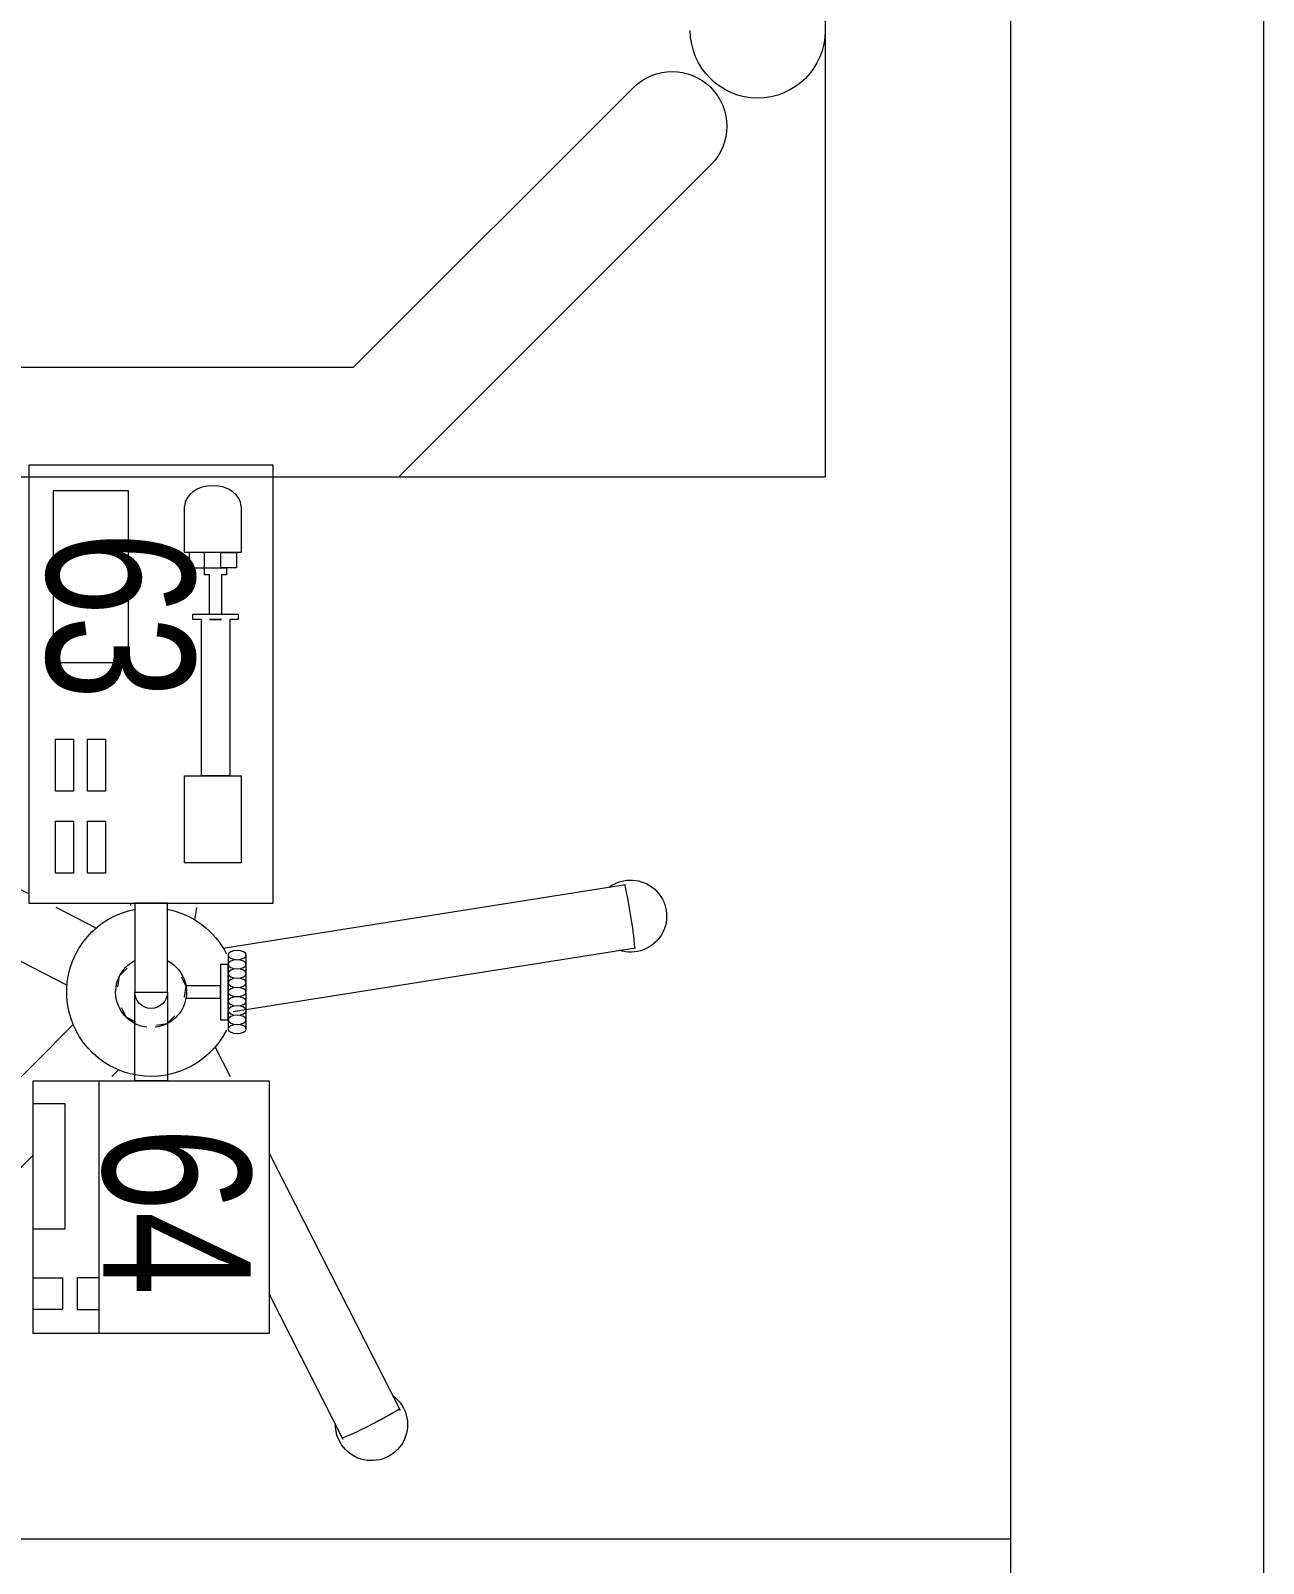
# Model space of a CAD drawing. Header units: millimetres. Extents: x 26027 to 581921, y 7230 to 233891.
# Drawn here: x 470854 to 471586, y 137034 to 137944 of the extents above; entities that cross this region are included whole.
import ezdxf

# ---------------------------------------------------------------- set-up
doc = ezdxf.new("R2010")
doc.units = ezdxf.units.MM
doc.header["$LTSCALE"] = 5
for name, color, linetype, lineweight in [('Medical Equipment and Furniture', 163, 'Continuous', 0), ('Medical Equipment and Furniture1', 163, 'Continuous', 5), ('Medical Equipment and Furniture2', 42, 'Continuous', 13), ('Walls', 32, 'Continuous', 5)]:
    doc.layers.add(name, color=color, linetype=linetype, lineweight=lineweight)
doc.styles.add('X3G_ENTITY_257CFD', font='swisscl.ttf', dxfattribs={"height": 200})

# ---------------------------------------------------------------- blocks, each defined once
blk = doc.blocks.new('*X164')
at = {"color": 0}
for p, q in [((5, 3), (5, 3)), ((5, 3), (5, 3)), ((5, 3), (5, 3)), ((5, 3), (5, 3)), ((5, 3), (5, 3)), ((5, 3), (5, 3)), ((5, 3), (5, 3)), ((5, 3), (5, 3)), ((5, 3), (5, 3)), ((5, 3), (5, 3)), ((5, 3), (5, 3)), ((5, 3), (5, 3)), ((5, 3), (5, 3)), ((5, 3), (5, 3)), ((5, 3), (5, 3)), ((5, 3), (5, 3)), ((5, 3), (5, 3)), ((5, 3), (5, 3)), ((5, 3), (5, 3)), ((5, 3), (5, 3)), ((5, 3), (5, 3)), ((5, 3), (5, 3)), ((5, 3), (5, 3)), ((5, 3), (5, 3)), ((5, 3), (5, 3)), ((5, 3), (5, 3)), ((5, 3), (5, 3)), ((5, 3), (5, 3)), ((5, 3), (5, 3)), ((5, 3), (5, 3)), ((5, 3), (5, 3)), ((5, 3), (5, 3)), ((5, 3), (5, 3)), ((5, 3), (5, 3)), ((5, 3), (5, 3)), ((5, 3), (5, 3)), ((5, 3), (5, 3)), ((5, 3), (5, 3)), ((5, 3), (5, 3)), ((5, 3), (5, 3)), ((5, 3), (5, 3)), ((5, 3), (5, 3)), ((5, 3), (5, 3)), ((5, 3), (5, 3)), ((5, 3), (5, 3)), ((5, 3), (5, 3)), ((5, 3), (5, 3)), ((5, 3), (5, 3)), ((5, 3), (5, 3)), ((5, 3), (5, 3)), ((5, 3), (5, 3)), ((5, 3), (5, 3)), ((5, 3), (5, 3)), ((5, 3), (5, 3)), ((5, 3), (5, 3)), ((5, 3), (5, 3)), ((5, 3), (5, 3)), ((5, 3), (5, 3)), ((5, 3), (5, 3)), ((5, 3), (5, 3)), ((5, 3), (5, 3)), ((5, 3), (5, 3)), ((5, 3), (5, 3)), ((5, 3), (5, 3)), ((5, 3), (5, 3)), ((5, 3), (5, 3)), ((6, 3), (5, 3)), ((5, 3), (5, 3)), ((6, 3), (5, 3)), ((5, 3), (5, 3)), ((6, 3), (5, 3)), ((5, 3), (5, 3)), ((6, 3), (5, 3)), ((5, 3), (5, 3)), ((5, 3), (5, 3)), ((5, 3), (5, 3)), ((5, 3), (5, 3)), ((5, 3), (5, 3)), ((5, 3), (5, 3)), ((5, 3), (5, 3)), ((5, 3), (5, 3)), ((5, 3), (5, 3)), ((5, 3), (5, 3)), ((5, 3), (5, 3)), ((5, 3), (5, 3)), ((5, 3), (5, 3)), ((5, 3), (5, 3)), ((5, 3), (5, 3)), ((5, 3), (5, 3)), ((5, 3), (5, 3)), ((5, 3), (5, 3)), ((5, 3), (5, 3)), ((5, 3), (5, 3)), ((5, 3), (5, 3)), ((5, 3), (5, 3)), ((5, 3), (5, 3)), ((6, 3), (6, 3)), ((6, 3), (6, 3)), ((6, 3), (6, 3)), ((6, 3), (6, 3)), ((6, 3), (6, 3)), ((6, 3), (6, 3)), ((6, 3), (6, 3)), ((6, 3), (6, 3)), ((6, 3), (6, 3)), ((6, 3), (6, 3)), ((6, 3), (6, 3)), ((6, 3), (6, 3)), ((6, 3), (6, 3)), ((6, 3), (6, 3)), ((6, 3), (6, 3)), ((6, 3), (6, 3)), ((6, 3), (6, 3)), ((6, 3), (6, 3)), ((6, 3), (6, 3)), ((6, 3), (6, 3)), ((6, 3), (6, 3)), ((6, 3), (6, 3)), ((6, 3), (6, 3)), ((6, 3), (6, 3)), ((6, 3), (6, 3)), ((6, 3), (6, 3)), ((6, 3), (6, 3)), ((6, 3), (6, 3)), ((6, 3), (6, 3)), ((6, 3), (6, 3)), ((6, 3), (6, 3)), ((6, 3), (6, 3)), ((6, 3), (6, 3)), ((6, 3), (6, 3)), ((6, 3), (6, 3)), ((6, 3), (6, 3)), ((6, 3), (6, 3)), ((6, 3), (6, 3)), ((6, 3), (6, 3)), ((6, 3), (6, 3)), ((6, 3), (6, 3)), ((6, 3), (6, 3)), ((6, 3), (6, 3)), ((6, 3), (6, 3)), ((6, 3), (6, 3)), ((6, 3), (6, 3)), ((6, 3), (6, 3)), ((6, 3), (6, 3)), ((6, 3), (6, 3)), ((6, 3), (6, 3)), ((6, 3), (6, 3)), ((6, 3), (6, 3)), ((6, 3), (6, 3)), ((6, 3), (6, 3)), ((6, 3), (6, 3)), ((6, 3), (6, 3)), ((6, 3), (6, 3)), ((6, 3), (6, 3)), ((6, 3), (6, 3)), ((6, 3), (6, 3)), ((6, 3), (6, 3)), ((6, 3), (6, 3)), ((6, 3), (6, 3)), ((6, 3), (6, 3)), ((6, 3), (6, 3)), ((6, 3), (6, 3)), ((6, 3), (6, 3)), ((6, 3), (6, 3)), ((6, 3), (6, 3)), ((6, 3), (6, 3)), ((6, 3), (6, 3)), ((6, 3), (6, 3)), ((6, 3), (6, 3)), ((6, 3), (6, 3)), ((6, 3), (6, 3)), ((6, 3), (6, 3)), ((6, 3), (6, 3)), ((6, 3), (6, 3)), ((6, 3), (6, 3)), ((6, 3), (6, 3)), ((6, 3), (6, 3)), ((6, 3), (6, 3)), ((6, 3), (6, 3)), ((6, 3), (6, 3)), ((6, 3), (6, 3)), ((6, 3), (6, 3)), ((6, 3), (6, 3)), ((6, 3), (6, 3)), ((6, 3), (6, 3)), ((6, 3), (6, 3)), ((6, 3), (6, 3)), ((6, 3), (6, 3)), ((6, 3), (6, 3)), ((6, 3), (6, 3)), ((6, 3), (6, 3)), ((6, 3), (6, 3)), ((6, 3), (6, 3)), ((6, 3), (6, 3)), ((6, 3), (6, 3)), ((6, 3), (6, 3)), ((6, 3), (6, 3)), ((6, 3), (6, 3)), ((6, 3), (6, 3)), ((6, 3), (6, 3)), ((6, 3), (6, 3)), ((6, 3), (6, 3)), ((6, 3), (6, 3)), ((6, 3), (6, 3)), ((6, 3), (6, 3)), ((6, 3), (6, 3)), ((6, 3), (6, 3)), ((6, 3), (6, 3)), ((6, 3), (6, 3)), ((6, 3), (6, 3)), ((6, 3), (6, 3)), ((6, 3), (6, 3)), ((6, 3), (6, 3)), ((6, 3), (6, 3)), ((6, 3), (6, 3)), ((6, 3), (6, 3)), ((6, 3), (6, 3)), ((6, 3), (6, 3)), ((6, 3), (6, 3)), ((6, 3), (6, 3)), ((6, 3), (6, 3)), ((6, 3), (6, 3)), ((6, 3), (6, 3)), ((6, 3), (6, 3)), ((6, 3), (6, 3)), ((6, 3), (6, 3)), ((6, 3), (6, 3)), ((6, 3), (6, 3)), ((6, 3), (6, 3)), ((6, 3), (6, 3)), ((6, 3), (6, 3)), ((6, 3), (6, 3)), ((6, 3), (6, 3)), ((6, 3), (6, 3)), ((6, 3), (6, 3)), ((6, 3), (6, 3)), ((6, 3), (6, 3)), ((6, 3), (6, 3)), ((6, 3), (6, 3)), ((6, 3), (6, 3)), ((6, 3), (6, 3)), ((6, 3), (6, 3)), ((6, 3), (6, 3)), ((6, 3), (6, 3)), ((6, 3), (6, 3)), ((6, 3), (6, 3)), ((6, 3), (6, 3)), ((6, 3), (6, 3)), ((6, 3), (6, 3)), ((6, 3), (6, 3)), ((6, 3), (6, 3)), ((6, 3), (6, 3)), ((6, 3), (6, 3)), ((6, 3), (6, 3)), ((6, 3), (6, 3)), ((6, 3), (6, 3)), ((6, 3), (6, 3)), ((6, 3), (6, 3)), ((6, 3), (6, 3)), ((6, 3), (6, 3)), ((6, 3), (6, 3)), ((6, 3), (6, 3)), ((6, 3), (6, 3)), ((6, 3), (6, 3)), ((6, 3), (6, 3)), ((6, 3), (6, 3)), ((6, 3), (6, 3)), ((6, 3), (6, 3)), ((6, 3), (6, 3)), ((6, 3), (6, 3)), ((6, 3), (6, 3)), ((6, 3), (6, 3)), ((6, 3), (6, 3)), ((6, 3), (6, 3)), ((6, 3), (6, 3)), ((6, 3), (6, 3)), ((6, 3), (6, 3)), ((6, 3), (6, 3)), ((6, 3), (6, 3)), ((6, 3), (6, 3)), ((6, 3), (6, 3)), ((6, 3), (6, 3)), ((6, 3), (6, 3)), ((6, 3), (6, 3)), ((6, 3), (6, 3)), ((6, 3), (6, 3)), ((6, 3), (6, 3)), ((6, 3), (6, 3)), ((6, 3), (6, 3)), ((6, 3), (6, 3)), ((6, 3), (6, 3)), ((6, 3), (6, 3)), ((6, 3), (6, 3)), ((6, 3), (6, 3)), ((6, 3), (6, 3)), ((6, 3), (6, 3)), ((6, 3), (6, 3)), ((6, 3), (6, 3)), ((6, 3), (6, 3)), ((6, 3), (6, 3)), ((6, 3), (5, 3)), ((6, 3), (5, 3)), ((6, 3), (5, 3)), ((6, 3), (5, 3)), ((6, 3), (5, 3)), ((6, 3), (6, 3)), ((6, 3), (6, 3)), ((6, 3), (6, 3)), ((6, 3), (6, 3)), ((6, 3), (6, 3)), ((6, 3), (6, 3)), ((6, 3), (6, 3)), ((6, 3), (6, 3)), ((6, 3), (6, 3)), ((6, 3), (6, 3)), ((6, 3), (6, 3)), ((6, 3), (6, 3)), ((6, 3), (6, 3)), ((6, 3), (6, 3)), ((6, 3), (6, 3)), ((6, 3), (6, 3)), ((6, 3), (6, 3)), ((6, 3), (6, 3)), ((6, 3), (6, 3)), ((6, 3), (6, 3)), ((6, 3), (6, 3)), ((6, 3), (6, 3)), ((6, 3), (6, 3)), ((6, 3), (6, 3)), ((6, 3), (6, 3)), ((6, 3), (6, 3)), ((6, 3), (6, 3)), ((6, 3), (6, 3)), ((6, 3), (6, 3)), ((6, 3), (6, 3)), ((6, 3), (6, 3)), ((6, 3), (6, 3)), ((6, 3), (6, 3)), ((6, 3), (6, 3)), ((6, 3), (6, 3)), ((6, 3), (6, 3)), ((6, 3), (6, 3)), ((6, 3), (6, 3)), ((6, 3), (6, 3)), ((6, 3), (6, 3)), ((6, 3), (6, 3)), ((6, 3), (6, 3)), ((6, 3), (6, 3)), ((6, 3), (6, 3)), ((6, 3), (6, 3)), ((6, 3), (6, 3)), ((6, 3), (6, 3)), ((6, 3), (6, 3)), ((6, 3), (6, 3)), ((6, 3), (6, 3)), ((6, 3), (6, 3)), ((6, 3), (6, 3)), ((6, 3), (6, 3)), ((6, 3), (6, 3)), ((6, 3), (6, 3)), ((6, 3), (6, 3)), ((6, 3), (6, 3)), ((6, 3), (6, 3)), ((6, 3), (6, 3)), ((6, 3), (6, 3)), ((6, 3), (6, 3)), ((6, 3), (6, 3)), ((6, 3), (6, 3)), ((6, 3), (6, 3)), ((6, 3), (6, 3)), ((6, 3), (6, 3)), ((6, 3), (6, 3)), ((6, 3), (6, 3)), ((6, 3), (6, 3)), ((6, 3), (6, 3)), ((6, 3), (6, 3)), ((6, 3), (6, 3)), ((6, 3), (6, 3)), ((6, 3), (6, 3)), ((6, 3), (6, 3)), ((6, 3), (6, 3)), ((6, 3), (6, 3)), ((6, 3), (6, 3)), ((6, 3), (6, 3)), ((6, 3), (6, 3)), ((6, 3), (6, 3)), ((6, 3), (6, 3)), ((6, 3), (6, 3)), ((6, 3), (6, 3)), ((6, 3), (6, 3)), ((6, 3), (6, 3)), ((6, 3), (6, 3)), ((6, 3), (6, 3)), ((6, 3), (6, 3)), ((6, 3), (6, 3)), ((6, 3), (6, 3)), ((6, 3), (6, 3)), ((6, 3), (6, 3)), ((6, 3), (6, 3)), ((6, 3), (6, 3)), ((6, 3), (6, 3)), ((6, 3), (6, 3)), ((6, 3), (6, 3)), ((6, 3), (6, 3)), ((6, 3), (6, 3)), ((6, 3), (6, 3)), ((6, 3), (6, 3)), ((6, 3), (6, 3)), ((6, 3), (6, 3)), ((6, 3), (6, 3)), ((6, 3), (6, 3)), ((6, 3), (6, 3)), ((6, 3), (6, 3)), ((6, 3), (6, 3)), ((6, 3), (6, 3)), ((6, 3), (6, 3)), ((6, 3), (6, 3)), ((6, 3), (6, 3)), ((6, 3), (6, 3)), ((6, 3), (6, 3)), ((6, 3), (6, 3)), ((6, 3), (6, 3)), ((6, 3), (6, 3)), ((6, 3), (6, 3)), ((6, 3), (6, 3)), ((6, 3), (6, 3)), ((6, 3), (6, 3)), ((6, 3), (6, 3)), ((6, 3), (6, 3)), ((6, 3), (6, 3)), ((6, 3), (6, 3)), ((6, 3), (6, 3)), ((6, 3), (6, 3)), ((6, 3), (6, 3)), ((6, 3), (6, 3)), ((6, 3), (6, 3)), ((6, 3), (6, 3)), ((6, 3), (6, 3)), ((6, 3), (6, 3)), ((6, 3), (6, 3)), ((6, 3), (6, 3)), ((6, 3), (6, 3)), ((6, 3), (6, 3)), ((6, 3), (6, 3)), ((6, 3), (6, 3)), ((6, 3), (6, 3)), ((6, 3), (6, 3)), ((6, 3), (6, 3)), ((6, 3), (6, 3)), ((6, 3), (6, 3)), ((6, 3), (6, 3)), ((6, 3), (6, 3)), ((6, 3), (6, 3)), ((6, 3), (6, 3)), ((6, 3), (6, 3)), ((6, 3), (6, 3)), ((6, 3), (6, 3)), ((6, 3), (6, 3)), ((6, 3), (6, 3)), ((6, 3), (6, 3)), ((6, 3), (6, 3)), ((6, 3), (6, 3)), ((6, 3), (6, 3)), ((6, 3), (6, 3)), ((6, 3), (6, 3)), ((6, 3), (6, 3)), ((6, 3), (6, 3)), ((6, 3), (6, 3)), ((6, 3), (6, 3)), ((6, 3), (6, 3)), ((6, 3), (6, 3)), ((6, 3), (6, 3)), ((6, 3), (6, 3)), ((6, 3), (6, 3)), ((6, 3), (6, 3)), ((6, 3), (6, 3)), ((6, 3), (6, 3)), ((6, 3), (6, 3)), ((6, 3), (6, 3)), ((6, 3), (6, 3)), ((6, 3), (6, 3)), ((6, 3), (6, 3)), ((6, 3), (6, 3)), ((6, 3), (6, 3)), ((6, 3), (6, 3)), ((6, 3), (6, 3)), ((6, 3), (6, 3)), ((6, 3), (6, 3)), ((6, 3), (6, 3)), ((6, 3), (6, 3)), ((6, 3), (6, 3)), ((6, 3), (6, 3)), ((6, 3), (6, 3)), ((6, 3), (6, 3)), ((6, 3), (6, 3)), ((6, 3), (6, 3)), ((6, 3), (6, 3)), ((6, 3), (6, 3)), ((6, 3), (6, 3)), ((6, 3), (6, 3)), ((6, 3), (6, 3)), ((6, 3), (6, 3)), ((6, 3), (6, 3)), ((6, 3), (6, 3)), ((6, 3), (6, 3)), ((6, 3), (6, 3)), ((6, 3), (6, 3)), ((6, 3), (6, 3)), ((6, 3), (6, 3)), ((6, 3), (6, 3)), ((6, 3), (6, 3)), ((6, 3), (6, 3)), ((6, 3), (6, 3)), ((6, 3), (6, 3)), ((6, 3), (6, 3)), ((6, 3), (6, 3)), ((6, 3), (6, 3)), ((6, 3), (6, 3)), ((6, 3), (6, 3)), ((6, 3), (6, 3)), ((6, 3), (6, 3)), ((6, 3), (6, 3)), ((6, 3), (6, 3)), ((6, 3), (6, 3)), ((6, 3), (6, 3)), ((6, 3), (6, 3)), ((6, 3), (6, 3)), ((6, 3), (6, 3)), ((6, 3), (6, 3)), ((6, 3), (6, 3)), ((6, 3), (6, 3)), ((6, 3), (6, 3)), ((6, 3), (6, 3)), ((6, 3), (6, 3)), ((6, 3), (6, 3)), ((6, 3), (6, 3)), ((6, 3), (6, 3)), ((6, 3), (6, 3)), ((6, 3), (6, 3)), ((6, 3), (6, 3)), ((6, 3), (6, 3)), ((6, 3), (6, 3)), ((6, 3), (6, 3)), ((6, 3), (6, 3)), ((6, 3), (6, 3)), ((6, 3), (6, 3)), ((6, 3), (6, 3)), ((6, 3), (6, 3)), ((6, 3), (6, 3)), ((6, 3), (6, 3)), ((6, 3), (6, 3)), ((6, 3), (6, 3)), ((6, 3), (6, 3)), ((6, 3), (6, 3)), ((6, 3), (6, 3)), ((6, 3), (6, 3)), ((6, 3), (6, 3)), ((6, 3), (6, 3)), ((6, 3), (6, 3)), ((6, 3), (6, 3)), ((6, 3), (6, 3)), ((6, 3), (6, 3)), ((6, 3), (6, 3)), ((6, 3), (6, 3)), ((6, 3), (6, 3)), ((6, 3), (6, 3)), ((6, 3), (6, 3)), ((6, 3), (6, 3)), ((6, 3), (6, 3)), ((6, 3), (6, 3)), ((6, 3), (6, 3)), ((6, 3), (6, 3)), ((6, 3), (6, 3)), ((6, 3), (6, 3)), ((6, 3), (6, 3)), ((6, 3), (6, 3)), ((6, 3), (6, 3)), ((6, 3), (6, 3)), ((6, 3), (6, 3)), ((6, 3), (6, 3)), ((6, 3), (6, 3)), ((6, 3), (6, 3)), ((6, 3), (6, 3)), ((6, 3), (6, 3)), ((6, 3), (6, 3)), ((6, 3), (6, 3)), ((6, 3), (6, 3)), ((6, 3), (6, 3)), ((6, 3), (6, 3)), ((6, 3), (6, 3)), ((6, 3), (6, 3)), ((6, 3), (6, 3)), ((6, 3), (6, 3)), ((6, 3), (6, 3)), ((6, 3), (6, 3)), ((6, 3), (6, 3)), ((6, 3), (6, 3)), ((6, 3), (6, 3)), ((6, 3), (6, 3)), ((6, 3), (6, 3)), ((6, 3), (6, 3)), ((6, 3), (6, 3)), ((6, 3), (6, 3)), ((6, 3), (6, 3)), ((6, 3), (6, 3)), ((6, 3), (6, 3)), ((6, 3), (6, 3)), ((6, 3), (6, 3)), ((6, 3), (6, 3)), ((6, 3), (6, 3)), ((6, 3), (6, 3)), ((6, 3), (6, 3)), ((6, 3), (6, 3)), ((6, 3), (6, 3)), ((6, 3), (6, 3)), ((6, 3), (6, 3)), ((6, 3), (6, 3)), ((6, 3), (6, 3)), ((6, 3), (6, 3)), ((6, 3), (6, 3)), ((6, 3), (6, 3)), ((6, 3), (6, 3))]:
    blk.add_line(p, q, dxfattribs=at)
blk = doc.blocks.new('*X165')
at = {"color": 0}
for p, q in [((13, 1), (13, 1)), ((13, 1), (13, 1)), ((13, 1), (13, 1)), ((13, 1), (13, 1)), ((13, 1), (13, 1)), ((13, 1), (13, 1)), ((13, 1), (13, 1)), ((13, 1), (13, 1)), ((13, 1), (13, 1)), ((13, 1), (13, 1)), ((13, 1), (13, 1)), ((13, 1), (13, 1)), ((13, 1), (13, 1)), ((13, 1), (13, 1)), ((13, 1), (13, 1)), ((13, 1), (14, 1)), ((13, 1), (14, 1)), ((13, 1), (14, 1)), ((13, 1), (13, 1)), ((13, 1), (13, 1)), ((13, 1), (13, 1)), ((13, 1), (13, 1)), ((13, 1), (13, 1)), ((13, 1), (13, 1)), ((13, 1), (13, 1)), ((13, 1), (13, 1)), ((13, 1), (13, 1)), ((13, 1), (13, 1)), ((13, 1), (13, 1)), ((13, 1), (13, 1)), ((13, 1), (13, 1)), ((13, 1), (13, 1)), ((13, 1), (13, 1)), ((13, 1), (13, 1)), ((13, 1), (13, 1)), ((13, 1), (13, 1)), ((13, 1), (13, 1)), ((13, 1), (13, 1)), ((13, 1), (13, 1)), ((13, 1), (13, 1)), ((13, 1), (13, 1)), ((13, 1), (13, 1)), ((13, 1), (13, 1)), ((13, 1), (13, 1)), ((13, 1), (13, 1)), ((13, 1), (13, 1)), ((13, 1), (13, 1)), ((13, 1), (13, 1)), ((13, 1), (13, 1)), ((13, 1), (13, 1)), ((13, 1), (13, 1)), ((13, 1), (13, 1)), ((13, 1), (13, 1)), ((13, 1), (13, 1)), ((13, 1), (13, 1)), ((13, 1), (13, 1)), ((13, 1), (13, 1)), ((13, 1), (13, 1)), ((13, 1), (13, 1)), ((13, 1), (13, 1)), ((13, 1), (13, 1)), ((13, 1), (13, 1)), ((13, 1), (13, 1)), ((13, 1), (13, 1)), ((13, 1), (13, 1)), ((13, 1), (13, 1)), ((13, 1), (13, 1)), ((13, 1), (13, 1)), ((13, 1), (13, 1)), ((13, 1), (13, 1)), ((13, 1), (13, 1)), ((13, 1), (13, 1)), ((13, 1), (13, 1)), ((13, 1), (13, 1)), ((13, 1), (13, 1)), ((13, 1), (13, 1)), ((13, 1), (13, 1)), ((13, 1), (13, 1)), ((13, 1), (13, 1)), ((13, 1), (13, 1)), ((13, 1), (13, 1)), ((13, 1), (13, 1)), ((13, 1), (13, 1)), ((13, 1), (13, 1)), ((13, 1), (13, 1)), ((13, 1), (13, 1)), ((13, 1), (13, 1)), ((13, 1), (13, 1)), ((13, 1), (13, 1)), ((13, 1), (13, 1)), ((13, 1), (13, 1)), ((13, 1), (13, 1)), ((13, 1), (13, 1)), ((13, 1), (13, 1)), ((13, 1), (13, 1)), ((13, 1), (13, 1)), ((13, 1), (13, 1)), ((13, 1), (13, 1)), ((13, 1), (13, 1)), ((13, 1), (13, 1)), ((13, 1), (13, 1)), ((13, 1), (13, 1)), ((13, 1), (13, 1)), ((13, 1), (13, 1)), ((13, 1), (13, 1)), ((13, 1), (13, 1)), ((13, 1), (13, 1)), ((13, 1), (13, 1)), ((13, 1), (13, 1)), ((13, 1), (13, 1)), ((13, 1), (13, 1)), ((13, 1), (13, 1)), ((13, 1), (13, 1)), ((13, 1), (13, 1)), ((13, 1), (13, 1)), ((13, 1), (13, 1)), ((13, 1), (13, 1)), ((13, 1), (13, 1)), ((13, 1), (13, 1)), ((13, 1), (13, 1)), ((13, 1), (13, 1)), ((13, 1), (13, 1)), ((13, 1), (13, 1)), ((13, 1), (14, 1)), ((13, 0), (13, 0)), ((13, 0), (13, 0)), ((13, 0), (13, 0)), ((13, 0), (13, 0)), ((13, 0), (13, 0)), ((13, 0), (13, 0)), ((13, 0), (13, 0)), ((13, 0), (13, 0)), ((13, 0), (13, 0)), ((13, 0), (13, 0)), ((13, 0), (13, 0)), ((13, 0), (13, 0)), ((13, 0), (13, 0)), ((13, 0), (13, 0)), ((13, 0), (13, 0)), ((13, 0), (13, 0)), ((13, 0), (13, 0)), ((13, 0), (13, 0)), ((13, 0), (13, 0)), ((13, 0), (13, 0)), ((13, 0), (13, 0)), ((13, 0), (13, 0)), ((13, 0), (13, 0)), ((13, 0), (13, 0)), ((13, 0), (13, 0)), ((13, 0), (13, 0)), ((13, 0), (13, 0)), ((13, 0), (13, 0)), ((13, 0), (13, 0)), ((13, 0), (13, 0)), ((13, 0), (13, 0)), ((13, 0), (13, 0)), ((13, 0), (13, 0)), ((13, 0), (13, 0)), ((13, 0), (13, 0)), ((13, 0), (13, 0)), ((13, 0), (13, 0)), ((13, 0), (13, 0)), ((13, 0), (13, 0)), ((13, 0), (13, 0)), ((13, 0), (13, 0)), ((13, 0), (13, 0)), ((13, 0), (13, 0)), ((13, 0), (13, 0)), ((13, 0), (13, 0)), ((13, 0), (13, 0)), ((13, 0), (13, 0)), ((13, 0), (13, 0)), ((13, 0), (14, 0)), ((13, 0), (14, 0)), ((13, 0), (13, 0)), ((13, 0), (14, 0)), ((14, 1), (14, 1)), ((14, 1), (14, 1)), ((14, 1), (14, 1)), ((14, 1), (14, 1)), ((14, 1), (14, 1)), ((14, 1), (14, 1)), ((14, 1), (14, 1)), ((14, 1), (14, 1)), ((14, 1), (14, 1)), ((14, 1), (14, 1)), ((14, 1), (14, 1)), ((14, 1), (14, 1)), ((14, 1), (14, 1)), ((14, 1), (14, 1)), ((14, 1), (14, 1)), ((14, 1), (14, 1)), ((14, 1), (14, 1)), ((14, 1), (14, 1)), ((14, 1), (14, 1)), ((14, 1), (14, 1)), ((14, 1), (14, 1)), ((14, 1), (14, 1)), ((14, 1), (14, 1)), ((14, 1), (14, 1)), ((14, 1), (14, 1)), ((14, 1), (14, 1)), ((14, 1), (14, 1)), ((14, 1), (14, 1)), ((14, 1), (14, 1)), ((14, 1), (14, 1)), ((14, 1), (14, 1)), ((14, 1), (14, 1)), ((14, 1), (14, 1)), ((14, 1), (14, 1)), ((14, 1), (14, 1)), ((14, 1), (14, 1)), ((14, 1), (14, 1)), ((14, 1), (14, 1)), ((14, 1), (14, 1)), ((14, 1), (14, 1)), ((14, 1), (14, 1)), ((14, 1), (14, 1)), ((14, 1), (14, 1)), ((14, 1), (14, 1)), ((14, 1), (14, 1)), ((14, 1), (14, 1)), ((14, 1), (14, 1)), ((14, 1), (14, 1)), ((14, 1), (14, 1)), ((14, 1), (14, 1)), ((14, 1), (14, 1)), ((14, 1), (14, 1)), ((14, 1), (14, 1)), ((14, 1), (14, 1)), ((14, 1), (14, 1)), ((14, 1), (14, 1)), ((14, 1), (14, 1)), ((14, 1), (14, 1)), ((14, 1), (14, 1)), ((14, 1), (14, 1)), ((14, 1), (14, 1)), ((14, 1), (14, 1)), ((14, 1), (14, 1)), ((14, 1), (14, 1)), ((14, 1), (14, 1)), ((14, 1), (14, 1)), ((14, 1), (14, 1)), ((14, 1), (14, 1)), ((14, 1), (14, 1)), ((14, 1), (14, 1)), ((14, 1), (14, 1)), ((14, 1), (14, 1)), ((14, 1), (14, 1)), ((14, 1), (14, 1)), ((14, 1), (14, 1)), ((14, 1), (14, 1)), ((14, 1), (14, 1)), ((14, 1), (14, 1)), ((14, 1), (14, 1)), ((14, 1), (14, 1)), ((14, 1), (14, 1)), ((14, 1), (14, 1)), ((14, 1), (14, 1)), ((14, 1), (14, 1)), ((14, 1), (14, 1)), ((14, 1), (14, 1)), ((14, 1), (14, 1)), ((14, 1), (14, 1)), ((14, 1), (14, 1)), ((14, 1), (14, 1)), ((14, 1), (14, 1)), ((14, 1), (14, 1)), ((14, 1), (14, 1)), ((14, 1), (14, 1)), ((14, 0), (14, 0)), ((14, 0), (14, 0)), ((14, 0), (14, 0)), ((14, 0), (14, 0)), ((14, 0), (14, 0)), ((14, 0), (14, 0)), ((14, 0), (14, 0)), ((14, 0), (14, 0)), ((14, 0), (14, 0)), ((14, 0), (14, 0)), ((14, 0), (14, 0)), ((14, 0), (14, 0)), ((14, 0), (14, 0)), ((14, 0), (14, 0)), ((14, 0), (14, 0)), ((14, 0), (14, 0)), ((14, 0), (14, 0)), ((14, 0), (14, 0)), ((14, 0), (14, 0)), ((14, 0), (14, 0)), ((14, 0), (14, 0)), ((14, 0), (14, 0)), ((14, 0), (14, 0)), ((14, 0), (14, 0)), ((14, 0), (14, 0)), ((14, 0), (14, 0)), ((14, 0), (14, 0)), ((14, 0), (14, 0)), ((14, 0), (14, 0)), ((14, 0), (14, 0)), ((14, 0), (14, 0)), ((14, 0), (14, 0)), ((14, 0), (14, 0)), ((14, 0), (14, 0)), ((14, 0), (14, 0)), ((14, 0), (14, 0)), ((14, 0), (14, 0)), ((14, 0), (14, 0)), ((14, 0), (14, 0)), ((14, 0), (14, 0)), ((14, 0), (14, 0)), ((14, 0), (14, 0)), ((14, 0), (14, 0)), ((14, 0), (14, 0)), ((14, 0), (14, 0)), ((14, 0), (14, 0)), ((14, 0), (14, 0)), ((14, 0), (14, 0)), ((13, 0), (13, 0)), ((13, 0), (14, 0)), ((13, 0), (13, 0)), ((13, 0), (14, 0)), ((13, 0), (13, 0)), ((13, 0), (14, 0)), ((13, 0), (13, 0)), ((13, 0), (13, 0)), ((13, 0), (13, 0)), ((13, 0), (13, 0)), ((13, 0), (14, 0)), ((13, 0), (13, 0)), ((13, 0), (14, 0)), ((13, 0), (13, 0)), ((13, 0), (14, 0)), ((13, 0), (13, 0)), ((13, 0), (14, 0)), ((13, 0), (13, 0)), ((13, 0), (14, 0)), ((13, 0), (13, 0)), ((13, 0), (14, 0)), ((13, 0), (13, 0)), ((13, 0), (14, 0)), ((13, 0), (13, 0)), ((13, 0), (13, 0)), ((13, 0), (13, 0)), ((13, 0), (14, 0)), ((13, 0), (13, 0)), ((13, 0), (14, 0)), ((13, 0), (13, 0)), ((13, 0), (14, 0)), ((13, 0), (13, 0)), ((13, 0), (14, 0)), ((13, 0), (13, 0)), ((13, 0), (13, 0)), ((13, 0), (13, 0)), ((13, 0), (13, 0)), ((13, 0), (13, 0)), ((13, 0), (13, 0)), ((13, 0), (13, 0)), ((13, 0), (13, 0)), ((13, 0), (13, 0)), ((13, 0), (13, 0)), ((13, 0), (13, 0)), ((13, 0), (13, 0)), ((13, 0), (13, 0)), ((13, 0), (13, 0)), ((13, 0), (13, 0)), ((13, 0), (13, 0)), ((13, 0), (13, 0)), ((13, 0), (13, 0)), ((13, 0), (13, 0)), ((13, 0), (13, 0)), ((13, 0), (13, 0)), ((13, 0), (13, 0)), ((13, 0), (13, 0)), ((13, 0), (13, 0)), ((13, 0), (13, 0)), ((13, 0), (13, 0)), ((13, 0), (13, 0)), ((13, 0), (13, 0)), ((13, 0), (13, 0)), ((13, 0), (13, 0)), ((13, 0), (13, 0)), ((13, -1), (13, -1)), ((13, -1), (13, -1)), ((13, -1), (13, -1)), ((13, -1), (13, -1)), ((13, -1), (13, -1)), ((13, -1), (14, -1)), ((13, -1), (13, -1)), ((14, 0), (14, 0)), ((14, 0), (14, 0)), ((14, 0), (14, 0)), ((14, 0), (14, 0)), ((14, 0), (14, 0)), ((14, 0), (14, 0)), ((14, 0), (14, 0)), ((14, 0), (14, 0)), ((14, 0), (14, 0)), ((14, 0), (14, 0)), ((14, 0), (14, 0)), ((14, 0), (14, 0)), ((14, 0), (14, 0)), ((14, 0), (14, 0)), ((14, 0), (14, 0)), ((13, 0), (14, 0)), ((14, 0), (14, 0)), ((14, 0), (14, 0)), ((14, 0), (14, 0)), ((14, 0), (14, 0)), ((14, 0), (14, 0)), ((14, 0), (14, 0)), ((14, 0), (14, 0)), ((14, 0), (14, 0)), ((14, 0), (14, 0)), ((14, 0), (14, 0)), ((14, 0), (14, 0)), ((14, 0), (14, 0)), ((14, 0), (14, 0)), ((14, 0), (14, 0)), ((14, 0), (14, 0)), ((14, 0), (14, 0)), ((14, 0), (14, 0)), ((14, 0), (14, 0)), ((14, 0), (14, 0)), ((14, 0), (14, 0)), ((14, 0), (14, 0)), ((14, 0), (14, 0)), ((14, 0), (14, 0)), ((14, 0), (14, 0)), ((14, 0), (14, 0)), ((14, 0), (14, 0)), ((14, 0), (14, 0)), ((14, 0), (14, 0)), ((14, 0), (14, 0)), ((14, 0), (14, 0)), ((14, 0), (14, 0)), ((14, 0), (14, 0)), ((14, 0), (14, 0)), ((14, 0), (14, 0)), ((14, -1), (14, -1)), ((14, -1), (14, -1)), ((14, -1), (14, -1)), ((14, -1), (14, -1)), ((14, -1), (14, -1))]:
    blk.add_line(p, q, dxfattribs=at)
blk = doc.blocks.new('HF16786E-P')
at = {"layer": 'Medical Equipment and Furniture1'}
for p, q in [((0, 0.425), (-2.14, 0.425)), ((-0.25308, 0.425), (-0.06779, 0.23971)), ((0, -0.425), (0, 0.425)), ((-0.28, 0.36), (-1.86, 0.36)), ((-0.28, 0.36), (-0.11375, 0.19375))]:
    blk.add_line(p, q, dxfattribs=at)
for points in [[(0, 0.425), (0, 0.425), (0, 0.425), (0, 0.425), (0, 0.425), (0, 0.425), (0, 0.425), (0, 0.425), (0, 0.425), (0, 0.425), (0, 0.425), (0, 0.425), (0, 0.425), (0, 0.425), (0, 0.425), (0, 0.425), (0, 0.425), (0, 0.425), (0, 0.425), (0, 0.425), (0, 0.425), (0, 0.425), (0, 0.425), (0, 0.425), (0, 0.425), (0, 0.425), (0, 0.425), (0, 0.425), (0, 0.425), (0, 0.425), (0, 0.425), (0, 0.425), (0, 0.425), (0, 0.425), (0, 0.425), (0, 0.425), (0, 0.425), (0, 0.425), (0, 0.425), (0, 0.425), (0, 0.425), (0, 0.425), (0, 0.425), (0, 0.425), (0, 0.425), (0, 0.425), (0, 0.425), (0, 0.425), (0, 0.425), (0, 0.425), (0, 0.425), (0, 0.425), (0, 0.425), (0, 0.425), (0, 0.425), (0, 0.425), (0, 0.425), (0, 0.425), (0, 0.425), (0, 0.425), (0, 0.425), (0, 0.425), (0, 0.425), (0, 0.425), (0, 0.425), (0, 0.425), (0, 0.425), (0, 0.425), (0, 0.425), (0, 0.425), (0, 0.425), (0, 0.425), (0, 0.425), (0, 0.425), (0, 0.425), (0, 0.425), (0, 0.425), (0, 0.425), (0, 0.425), (0, 0.425), (0, 0.425), (0, 0.425), (0, 0.425), (0, 0.425), (0, 0.425), (0, 0.425), (0, 0.425), (0, 0.425), (0, 0.425), (0, 0.425), (0, 0.425), (0, 0.425), (0, 0.425), (0, 0.425), (0, 0.425), (0, 0.425), (0, 0.425), (0, 0.425), (0, 0.425), (0, 0.425), (0, 0.425), (0, 0.425), (0, 0.425), (0, 0.425), (0, 0.425), (0, 0.425), (0, 0.425), (0, 0.425), (0, 0.425), (0, 0.425), (0, 0.425), (0, 0.425), (0, 0.425), (0, 0.425), (0, 0.425), (0, 0.425), (0, 0.425), (0, 0.425), (0, 0.425), (0, 0.425), (0, 0.425), (0, 0.425), (0, 0.425), (0, 0.425), (0, 0.425), (0, 0.425), (0, 0.425), (0, 0.425), (0, 0.425), (0, 0.425), (0, 0.425), (0, 0.425), (0, 0.425), (0, 0.425), (0, 0.425), (0, 0.425), (0, 0.425), (0, 0.425), (0, 0.425), (0, 0.425), (0, 0.425), (0, 0.425), (0, 0.425), (0, 0.425), (0, 0.425), (0, 0.425), (0, 0.425), (0, 0.425), (0, 0.425), (0, 0.425), (0, 0.425), (0, 0.425), (0, 0.425), (0, 0.425), (0, 0.425), (0, 0.425), (0, 0.425), (0, 0.425), (0, 0.425), (0, 0.425), (0, 0.425), (0, 0.425), (0, 0.425), (0, 0.425), (0, 0.425), (0, 0.425), (0, 0.425), (0, 0.425), (0, 0.425), (0, 0.425), (0, 0.425), (0, 0.425), (0, 0.425), (0, 0.425), (0, 0.425), (0, 0.425), (0, 0.425), (0, 0.425), (0, 0.425), (0, 0.425), (0, 0.425), (0, 0.425), (0, 0.425), (0, 0.425), (0, 0.425), (0, 0.425), (0, 0.425), (0, 0.425), (0, 0.425), (0, 0.425), (0, 0.425), (0, 0.425), (0, 0.425), (0, 0.425), (0, 0.425), (0, 0.425), (0, 0.425), (0, 0.425), (0, 0.425), (0, 0.425), (0, 0.425), (0, 0.425), (0, 0.425), (0, 0.425), (0, 0.425), (0, 0.425), (0, 0.425), (0, 0.425), (0, 0.425), (0, 0.425), (0, 0.425), (0, 0.425), (0, 0.425), (0, 0.425), (0, 0.425), (0, 0.425), (0, 0.425), (0, 0.425), (0, 0.425)], [(0, 0.425), (0, 0.425), (0, 0.425), (0, 0.425), (0, 0.425), (0, 0.425), (0, 0.425), (0, 0.425), (0, 0.425), (0, 0.425), (0, 0.425), (0, 0.425), (0, 0.425), (0, 0.425), (0, 0.425), (0, 0.425), (0, 0.425), (0, 0.425), (0, 0.425), (0, 0.425), (0, 0.425), (0, 0.425), (0, 0.425), (0, 0.425), (0, 0.425), (0, 0.425), (0, 0.425), (0, 0.425), (0, 0.425), (0, 0.425), (0, 0.425), (0, 0.425), (0, 0.425), (0, 0.425), (0, 0.425), (0, 0.425), (0, 0.425), (0, 0.425), (0, 0.425), (0, 0.425), (0, 0.425), (0, 0.425), (0, 0.425), (0, 0.425), (0, 0.425), (0, 0.425), (0, 0.425), (0, 0.425), (0, 0.425), (0, 0.425), (0, 0.425), (0, 0.425), (0, 0.425), (0, 0.425), (0, 0.425), (0, 0.425), (0, 0.425), (0, 0.425), (0, 0.425), (0, 0.425), (0, 0.425), (0, 0.425), (0, 0.425), (0, 0.425), (0, 0.425), (0, 0.425), (0, 0.425), (0, 0.425), (0, 0.425), (0, 0.425), (0, 0.425), (0, 0.425), (0, 0.425), (0, 0.425), (0, 0.425), (0, 0.425), (0, 0.425), (0, 0.425), (0, 0.425), (0, 0.425), (0, 0.425), (0, 0.425), (0, 0.425), (0, 0.425), (0, 0.425), (0, 0.425), (0, 0.425), (0, 0.425), (0, 0.425), (0, 0.425), (0, 0.425), (0, 0.425), (0, 0.425), (0, 0.425), (0, 0.425), (0, 0.425), (0, 0.425), (0, 0.425), (0, 0.425), (0, 0.425), (0, 0.425), (0, 0.425), (0, 0.425), (0, 0.425), (0, 0.425), (0, 0.425), (0, 0.425), (0, 0.425), (0, 0.425), (0, 0.425), (0, 0.425), (0, 0.425), (0, 0.425), (0, 0.425), (0, 0.425), (0, 0.425), (0, 0.425), (0, 0.425), (0, 0.425), (0, 0.425), (0, 0.425), (0, 0.425), (0, 0.425), (0, 0.425), (0, 0.425), (0, 0.425), (0, 0.425), (0, 0.425), (0, 0.425), (0, 0.425), (0, 0.425), (0, 0.425), (0, 0.425), (0, 0.425), (0, 0.425), (0, 0.425), (0, 0.425), (0, 0.425), (0, 0.425), (0, 0.425), (0, 0.425), (0, 0.425), (0, 0.425), (0, 0.425), (0, 0.425), (0, 0.425), (0, 0.425), (0, 0.425), (0, 0.425), (0, 0.425), (0, 0.425), (0, 0.425), (0, 0.425), (0, 0.425), (0, 0.425), (0, 0.425), (0, 0.425), (0, 0.425), (0, 0.425), (0, 0.425), (0, 0.425), (0, 0.425), (0, 0.425), (0, 0.425), (0, 0.425), (0, 0.425), (0, 0.425), (0, 0.425), (0, 0.425), (0, 0.425), (0, 0.425), (0, 0.425), (0, 0.425), (0, 0.425), (0, 0.425), (0, 0.425), (0, 0.425), (0, 0.425), (0, 0.425), (0, 0.425), (0, 0.425), (0, 0.425), (0, 0.425), (0, 0.425), (0, 0.425), (0, 0.425), (0, 0.425), (0, 0.425), (0, 0.425), (0, 0.425), (0, 0.425), (0, 0.425), (0, 0.425), (0, 0.425), (0, 0.425), (0, 0.425), (0, 0.425), (0, 0.425), (0, 0.425), (0, 0.425), (0, 0.425), (0, 0.425), (0, 0.425), (0, 0.425), (0, 0.425), (0, 0.425), (0, 0.425), (0, 0.425), (0, 0.425), (0, 0.425), (0, 0.425), (0, 0.425), (0, 0.425), (0, 0.425)], [(0, 0.425), (0, 0.425), (0, 0.425), (0, 0.425), (0, 0.425), (0, 0.425), (0, 0.425), (0, 0.425), (0, 0.425), (0, 0.425), (0, 0.425), (0, 0.425), (0, 0.425), (0, 0.425), (0, 0.425), (0, 0.425), (0, 0.425), (0, 0.425), (0, 0.425), (0, 0.425), (0, 0.425), (0, 0.425), (0, 0.425), (0, 0.425), (0, 0.425), (0, 0.425), (0, 0.425), (0, 0.425), (0, 0.425), (0, 0.425), (0, 0.425), (0, 0.425), (0, 0.425), (0, 0.425), (0, 0.425), (0, 0.425), (0, 0.425), (0, 0.425), (0, 0.425), (0, 0.425), (0, 0.425), (0, 0.425), (0, 0.425), (0, 0.425), (0, 0.425), (0, 0.425), (0, 0.425), (0, 0.425), (0, 0.425), (0, 0.425), (0, 0.425), (0, 0.425), (0, 0.425), (0, 0.425), (0, 0.425), (0, 0.425), (0, 0.425), (0, 0.425), (0, 0.425), (0, 0.425), (0, 0.425), (0, 0.425), (0, 0.425), (0, 0.425), (0, 0.425), (0, 0.425), (0, 0.425), (0, 0.425), (0, 0.425), (0, 0.425), (0, 0.425), (0, 0.425), (0, 0.425), (0, 0.425), (0, 0.425), (0, 0.425), (0, 0.425), (0, 0.425), (0, 0.425), (0, 0.425), (0, 0.425), (0, 0.425), (0, 0.425), (0, 0.425), (0, 0.425), (0, 0.425), (0, 0.425), (0, 0.425), (0, 0.425), (0, 0.425), (0, 0.425), (0, 0.425), (0, 0.425), (0, 0.425), (0, 0.425), (0, 0.425), (0, 0.425), (0, 0.425), (0, 0.425), (0, 0.425), (0, 0.425), (0, 0.425), (0, 0.425), (0, 0.425), (0, 0.425), (0, 0.425), (0, 0.425), (0, 0.425), (0, 0.425), (0, 0.425), (0, 0.425), (0, 0.425), (0, 0.425), (0, 0.425), (0, 0.425), (0, 0.425), (0, 0.425), (0, 0.425), (0, 0.425), (0, 0.425), (0, 0.425), (0, 0.425), (0, 0.425), (0, 0.425), (0, 0.425), (0, 0.425), (0, 0.425), (0, 0.425), (0, 0.425), (0, 0.425), (0, 0.425), (0, 0.425), (0, 0.425), (0, 0.425), (0, 0.425), (0, 0.425), (0, 0.425), (0, 0.425), (0, 0.425), (0, 0.425), (0, 0.425), (0, 0.425), (0, 0.425), (0, 0.425), (0, 0.425), (0, 0.425), (0, 0.425), (0, 0.425), (0, 0.425), (0, 0.425), (0, 0.425), (0, 0.425), (0, 0.425), (0, 0.425), (0, 0.425), (0, 0.425), (0, 0.425), (0, 0.425), (0, 0.425), (0, 0.425), (0, 0.425), (0, 0.425), (0, 0.425), (0, 0.425), (0, 0.425), (0, 0.425), (0, 0.425), (0, 0.425), (0, 0.425), (0, 0.425), (0, 0.425), (0, 0.425), (0, 0.425), (0, 0.425), (0, 0.425), (0, 0.425), (0, 0.425), (0, 0.425), (0, 0.425), (0, 0.425), (0, 0.425), (0, 0.425), (0, 0.425), (0, 0.425), (0, 0.425), (0, 0.425), (0, 0.425), (0, 0.425), (0, 0.425), (0, 0.425), (0, 0.425), (0, 0.425), (0, 0.425), (0, 0.425), (0, 0.425), (0, 0.425), (0, 0.425), (0, 0.425), (0, 0.425), (0, 0.425), (0, 0.425), (0, 0.425), (0, 0.425), (0, 0.425), (0, 0.425), (0, 0.425), (0, 0.425), (0, 0.425), (0, 0.425), (0, 0.425), (0, 0.425), (0, 0.425), (0, 0.425), (0, 0.425), (0, 0.425), (0, 0.425), (0, 0.425), (0, 0.425), (0, 0.425), (0, 0.425), (0, 0.425), (0, 0.425), (0, 0.425), (0, 0.425), (0, 0.425), (0, 0.425), (0, 0.425), (0, 0.425), (0, 0.425), (0, 0.425), (0, 0.425), (0, 0.425), (0, 0.425), (0, 0.425), (0, 0.425), (0, 0.425), (0, 0.425), (0, 0.425), (0, 0.425), (0, 0.425), (0, 0.425), (0, 0.425), (0, 0.425), (0, 0.425), (0, 0.425), (0, 0.425), (0, 0.425), (0, 0.425), (0, 0.425), (0, 0.425), (0, 0.425), (0, 0.425), (0, 0.425), (0, 0.425), (0, 0.425), (0, 0.425), (0, 0.425), (0, 0.425), (0, 0.425), (0, 0.425), (0, 0.425), (0, 0.425), (0, 0.425), (0, 0.425), (0, 0.425), (0, 0.425), (0, 0.425), (0, 0.425), (0, 0.425), (0, 0.425), (0, 0.425), (0, 0.425), (0, 0.425), (0, 0.425), (0, 0.425), (0, 0.425), (0, 0.425)]]:
    blk.add_lwpolyline(points, close=True, dxfattribs=at)
for points in [[(0, 0.425), (0, 0.425), (0, 0.425), (0, 0.425), (0, 0.425), (0, 0.425), (0, 0.425), (0, 0.425), (0, 0.425), (0, 0.425), (0, 0.425), (0, 0.425), (0, 0.425), (0, 0.425), (0, 0.425)], [(0, 0.425), (0, 0.425), (0, 0.425), (0, 0.425), (0, 0.425), (0, 0.425), (0, 0.425), (0, 0.425), (0, 0.425), (0, 0.425), (0, 0.425), (0, 0.425), (0, 0.425), (0, 0.425), (0, 0.425), (0, 0.425), (0, 0.425), (0, 0.425), (0, 0.425), (0, 0.425), (0, 0.425), (0, 0.425), (0, 0.425), (0, 0.425), (0, 0.425), (0, 0.425), (0, 0.425), (0, 0.425), (0, 0.425), (0, 0.425), (0, 0.425), (0, 0.425), (0, 0.425), (0, 0.425), (0, 0.425), (0, 0.425), (0, 0.425), (0, 0.425), (0, 0.425), (0, 0.425), (0, 0.425), (0, 0.425), (0, 0.425), (0, 0.425), (0, 0.425), (0, 0.425), (0, 0.425), (0, 0.425), (0, 0.425), (0, 0.425), (0, 0.425), (0, 0.425), (0, 0.425), (0, 0.425), (0, 0.425), (0, 0.425), (0, 0.425), (0, 0.425), (0, 0.425), (0, 0.425), (0, 0.425), (0, 0.425), (0, 0.425), (0, 0.425), (0, 0.425), (0, 0.425), (0, 0.425), (0, 0.425), (0, 0.425), (0, 0.425), (0, 0.425), (0, 0.425), (0, 0.425), (0, 0.425), (0, 0.425), (0, 0.425), (0, 0.425), (0, 0.425), (0, 0.425), (0, 0.425), (0, 0.425), (0, 0.425), (0, 0.425), (0, 0.425), (0, 0.425), (0, 0.425), (0, 0.425), (0, 0.425), (0, 0.425)], [(0, 0.425), (0, 0.425), (0, 0.425), (0, 0.425), (0, 0.425), (0, 0.425), (0, 0.425), (0, 0.425), (0, 0.425), (0, 0.425), (0, 0.425), (0, 0.425), (0, 0.425), (0, 0.425), (0, 0.425), (0, 0.425), (0, 0.425), (0, 0.425), (0, 0.425), (0, 0.425), (0, 0.425), (0, 0.425), (0, 0.425), (0, 0.425), (0, 0.425), (0, 0.425), (0, 0.425), (0, 0.425), (0, 0.425), (0, 0.425), (0, 0.425), (0, 0.425), (0, 0.425), (0, 0.425), (0, 0.425), (0, 0.425), (0, 0.425), (0, 0.425), (0, 0.425), (0, 0.425), (0, 0.425), (0, 0.425), (0, 0.425), (0, 0.425), (0, 0.425), (0, 0.425), (0, 0.425), (0, 0.425), (0, 0.425), (0, 0.425), (0, 0.425), (0, 0.425), (0, 0.425), (0, 0.425), (0, 0.425), (0, 0.425), (0, 0.425), (0, 0.425), (0, 0.425), (0, 0.425), (0, 0.425), (0, 0.425), (0, 0.425), (0, 0.425), (0, 0.425), (0, 0.425), (0, 0.425), (0, 0.425), (0, 0.425), (0, 0.425), (0, 0.425), (0, 0.425), (0, 0.425), (0, 0.425), (0, 0.425), (0, 0.425), (0, 0.425), (0, 0.425), (0, 0.425), (0, 0.425), (0, 0.425), (0, 0.425), (0, 0.425), (0, 0.425), (0, 0.425), (0, 0.425), (0, 0.425), (0, 0.425), (0, 0.425), (0, 0.425), (0, 0.425), (0, 0.425), (0, 0.425), (0, 0.425), (0, 0.425), (0, 0.425), (0, 0.425), (0, 0.425), (0, 0.425), (0, 0.425), (0, 0.425), (0, 0.425), (0, 0.425), (0, 0.425), (0, 0.425), (0, 0.425), (0, 0.425), (0, 0.425), (0, 0.425), (0, 0.425), (0, 0.425)], [(0, 0.425), (0, 0.425), (0, 0.425), (0, 0.425), (0, 0.425), (0, 0.425), (0, 0.425), (0, 0.425), (0, 0.425), (0, 0.425), (0, 0.425), (0, 0.425), (0, 0.425), (0, 0.425), (0, 0.425), (0, 0.425), (0, 0.425), (0, 0.425), (0, 0.425), (0, 0.425), (0, 0.425), (0, 0.425), (0, 0.425), (0, 0.425), (0, 0.425), (0, 0.425), (0, 0.425), (0, 0.425), (0, 0.425), (0, 0.425), (0, 0.425), (0, 0.425), (0, 0.425), (0, 0.425), (0, 0.425), (0, 0.425), (0, 0.425), (0, 0.425), (0, 0.425), (0, 0.425), (0, 0.425), (0, 0.425), (0, 0.425), (0, 0.425), (0, 0.425), (0, 0.425), (0, 0.425), (0, 0.425), (0, 0.425), (0, 0.425), (0, 0.425), (0, 0.425), (0, 0.425), (0, 0.425)], [(0, 0.425), (0, 0.425), (0, 0.425), (0, 0.425), (0, 0.425), (0, 0.425), (0, 0.425), (0, 0.425), (0, 0.425), (0, 0.425), (0, 0.425), (0, 0.425), (0, 0.425), (0, 0.425), (0, 0.425), (0, 0.425), (0, 0.425)], [(0, 0.425), (0, 0.425), (0, 0.425), (0, 0.425), (0, 0.425), (0, 0.425), (0, 0.425), (0, 0.425), (0, 0.425), (0, 0.425)], [(0, 0.425), (0, 0.425), (0, 0.425), (0, 0.425), (0, 0.425), (0, 0.425), (0, 0.425), (0, 0.425), (0, 0.425), (0, 0.425)], [(0, 0.425), (0, 0.425), (0, 0.425), (0, 0.425), (0, 0.425), (0, 0.425), (0, 0.425)], [(0, 0.425), (0, 0.425), (0, 0.425), (0, 0.425), (0, 0.425), (0, 0.425), (0, 0.425), (0, 0.425), (0, 0.425), (0, 0.425), (0, 0.425), (0, 0.425)], [(0, 0.425), (0, 0.425), (0, 0.425), (0, 0.425), (0, 0.425), (0, 0.425), (0, 0.425)], [(0, 0.425), (0, 0.425), (0, 0.425), (0, 0.425), (0, 0.425), (0, 0.425), (0, 0.425), (0, 0.425), (0, 0.425), (0, 0.425)], [(0, 0.425), (0, 0.425), (0, 0.425), (0, 0.425), (0, 0.425), (0, 0.425), (0, 0.425), (0, 0.425)], [(0, 0.425), (0, 0.425), (0, 0.425), (0, 0.425), (0, 0.425), (0, 0.425), (0, 0.425), (0, 0.425), (0, 0.425), (0, 0.425), (0, 0.425), (0, 0.425), (0, 0.425), (0, 0.425), (0, 0.425), (0, 0.425), (0, 0.425), (0, 0.425)], [(0, 0.425), (0, 0.425), (0, 0.425), (0, 0.425), (0, 0.425), (0, 0.425), (0, 0.425), (0, 0.425), (0, 0.425), (0, 0.425)], [(0, 0.425), (0, 0.425), (0, 0.425), (0, 0.425), (0, 0.425), (0, 0.425), (0, 0.425), (0, 0.425), (0, 0.425)]]:
    blk.add_lwpolyline(points, dxfattribs=at)
for centre, radius, start, end in [((-0.09077, 0.21673), 0.0325, 225, 45), ((-0.04, 0.16), 0.04, 0, 180)]:
    blk.add_arc(centre, radius, start, end, dxfattribs=at)
for name, xscale, yscale, zscale in [('*X164', 8.593299999999998e-11, 8.593299999999998e-11, 8.593299999999998e-11), ('*X165', 5.4996e-11, 5.4996e-11, 5.4996e-11)]:
    blk.add_blockref(name, (0, 0.425), dxfattribs=dict(at, xscale=xscale, yscale=yscale, zscale=zscale))
blk = doc.blocks.new('Syringe')
at = {"layer": 'Medical Equipment and Furniture2', "color": 254}
for points in [[(42.97386, -11.52769), (42.71386, -11.52769), (42.71386, -11.38269), (42.97386, -11.38269), (42.97386, -11.52769)], [(42.73841, -11.50858), (42.76582, -11.50858), (42.76582, -11.47505), (42.73841, -11.47505)], [(42.779, -11.48994), (42.779, -11.48696), (42.77477, -11.48696), (42.77477, -11.50002), (42.779, -11.50002), (42.779, -11.49705)], [(42.80552, -11.48511), (42.80552, -11.48005), (42.80226, -11.48005), (42.80226, -11.50694), (42.80552, -11.50694), (42.80552, -11.50188)], [(42.80552, -11.50188), (42.89836, -11.50188), (42.89836, -11.48511), (42.80552, -11.48511)], [(42.80226, -11.48994), (42.779, -11.48994)], [(42.80552, -11.48994), (42.80552, -11.49705)], [(42.80552, -11.49705), (42.80552, -11.48994)], [(42.80552, -11.49705), (42.80552, -11.48994)], [(42.779, -11.49705), (42.80226, -11.49705)]]:
    blk.add_lwpolyline(points, dxfattribs=at)
for points in [[(42.83125, -11.39736), (42.72891, -11.39736), (42.72891, -11.44151), (42.83125, -11.44151)], [(42.9073, -11.39847), (42.87654, -11.39847), (42.87654, -11.40909), (42.9073, -11.40909)], [(42.95596, -11.39847), (42.9252, -11.39847), (42.9252, -11.40909), (42.95596, -11.40909)], [(42.9073, -11.41748), (42.87654, -11.41748), (42.87654, -11.4281), (42.9073, -11.4281)], [(42.95596, -11.41748), (42.9252, -11.41748), (42.9252, -11.4281), (42.95596, -11.4281)], [(42.77477, -11.48696), (42.76582, -11.48696), (42.76582, -11.4777), (42.77477, -11.4777)], [(42.94981, -11.47505), (42.89836, -11.47505), (42.89836, -11.50858), (42.94981, -11.50858)], [(42.77477, -11.49667), (42.76582, -11.49667), (42.76582, -11.50593), (42.77477, -11.50593)]]:
    blk.add_lwpolyline(points, close=True, dxfattribs=at)
at = {"layer": 'Medical Equipment and Furniture2', "color": 254, "extrusion": (0, 0, -1)}
blk.add_ellipse((42.73841, -11.49182), major_axis=(0, 0.01677), ratio=0.733735, start_param=3.141593, end_param=6.283185, dxfattribs=at)
blk = doc.blocks.new('Infusion')
at = {"layer": 'Medical Equipment and Furniture2', "color": 254}
for points in [[(43.07929, -11.38519), (43.07929, -11.52519), (43.22929, -11.52519), (43.22929, -11.38519), (43.07929, -11.38519)], [(43.19616, -11.42417), (43.19616, -11.4114), (43.21497, -11.4114), (43.21497, -11.42417)]]:
    blk.add_lwpolyline(points, dxfattribs=at)
for points in [[(43.07929, -11.38519), (43.07929, -11.42417), (43.22929, -11.42417), (43.22929, -11.38519)], [(43.09272, -11.38519), (43.09272, -11.40401), (43.16728, -11.40401), (43.16728, -11.38519)], [(43.19616, -11.38519), (43.19616, -11.40267), (43.21497, -11.40267), (43.21497, -11.38519)]]:
    blk.add_lwpolyline(points, close=True, dxfattribs=at)
blk = doc.blocks.new('Infusion Syringe')
at = {"layer": 'Medical Equipment and Furniture1'}
for p, q in [((43.02246, -11.40528), (42.9127, -11.18986)), ((42.96831, -11.38269), (42.87884, -11.20711)), ((43.0459, -11.40899), (43.21686, -11.23804)), ((43.12344, -11.38519), (43.24373, -11.26491)), ((42.98861, -11.42253), (42.97649, -11.39876)), ((43.07277, -11.43586), (43.07665, -11.43198)), ((43.01243, -11.44105), (43.01702, -11.43646)), ((43.02344, -11.43544), (43.01702, -11.43646)), ((43.03565, -11.43737), (43.04144, -11.44032)), ((43.04439, -11.44611), (43.04144, -11.44032)), ((42.97527, -11.44307), (42.97386, -11.44329)), ((43.04632, -11.45832), (43.04531, -11.46474)), ((43.07911, -11.45951), (43.07929, -11.45961)), ((43.04071, -11.46933), (43.04531, -11.46474)), ((43.01749, -11.47301), (43.02328, -11.47596)), ((43.0297, -11.47495), (43.02328, -11.47596)), ((42.98378, -11.48121), (42.97649, -11.48236)), ((43.05923, -11.49316), (43.07665, -11.50203)), ((43.00056, -11.49798), (42.96273, -11.73678)), ((43.03809, -11.50393), (43.00027, -11.74272)), ((43.1221, -11.52519), (43.27465, -11.60292)), ((43.2058, -11.52519), (43.2919, -11.56906))]:
    blk.add_line(p, q, dxfattribs=at)
for points in [[(43.02657, -11.44547), (43.02657, -11.46492), (42.97386, -11.46492), (42.97386, -11.44547)], [(43.02657, -11.44547), (43.02657, -11.46492), (43.07929, -11.46492), (43.07929, -11.44547)], [(43.04298, -11.49632), (43.04298, -11.50086), (43.01016, -11.50086), (43.01016, -11.49632)]]:
    blk.add_lwpolyline(points, close=True, dxfattribs=at)
for points in [[(43.03024, -11.4759), (43.03024, -11.49632), (43.02291, -11.49632), (43.02291, -11.4759)], [(43.00462, -11.50086), (43.04852, -11.50086)], [(43.04852, -11.5116), (43.00462, -11.5116)]]:
    blk.add_lwpolyline(points, dxfattribs=at)
for centre, radius, start, end in [((42.89577, -11.19849), 0.02138, 359.73396, 234.26604), ((43.02657, -11.45519), 0.28811, 113.21872, 120.78128), ((43.23029, -11.25147), 0.02138, 287.73396, 162.26604), ((43.02657, -11.45519), 0.28811, 41.21872, 48.78128), ((43.02657, -11.45519), 0.05008, 296.81629, 169.37144), ((43.02657, -11.45519), 0.02103, 6.82759, 152.46157), ((43.02657, -11.45519), 0.00972, 270, 90), ((43.02657, -11.45519), 0.02103, 207.53843, 353.17241), ((43.02657, -11.45519), 0.05008, 190.62856, 243.18371), ((43.28327, -11.58599), 0.02138, 215.73396, 90.26604), ((43.02657, -11.45519), 0.28811, 329.21872, 336.78128), ((42.9815, -11.73975), 0.02138, 143.73396, 18.26604), ((43.02657, -11.45519), 0.28811, 257.21872, 264.78128)]:
    blk.add_arc(centre, radius, start, end, dxfattribs=at)
for centre in [(43.00462, -11.50623), (43.01011, -11.50623), (43.0156, -11.50623), (43.02108, -11.50623), (43.02657, -11.50623), (43.03206, -11.50623), (43.03754, -11.50623), (43.04303, -11.50623), (43.04852, -11.50623)]:
    blk.add_ellipse(centre, major_axis=(0, -0.00537), ratio=0.510594, start_param=3.141593, end_param=9.424778, dxfattribs=at)
for name in ['Syringe', 'Infusion']:
    blk.add_blockref(name, (0, 0), dxfattribs=at)

msp = doc.modelspace()

# ---------------------------------------------------------------- linework, layer by layer
at = {"layer": 'Medical Equipment and Furniture'}
msp.add_line((468935.62, 137048.54, 2.36), (471435.62, 137048.54, 2.36), dxfattribs=at)
at = {"layer": 'Walls'}
for p, q in [((471435.81, 139158.73, 2.36), (471435.81, 132828.24, 2.36)), ((471585.81, 139158.73, 2.36), (471585.81, 132578.44, 2.36))]:
    msp.add_line(p, q, dxfattribs=at)

# ---------------------------------------------------------------- block references
at = {"layer": 'Medical Equipment and Furniture', "lineweight": 0, "xscale": -1000, "yscale": 1000, "zscale": 1000, "rotation": 179.9850063405835}
msp.add_blockref('HF16786E-P', (471325.81, 138103.53, 2.36), dxfattribs=at)
at = {"layer": 'Medical Equipment and Furniture', "xscale": -1000, "yscale": 1000, "zscale": 1000, "rotation": 90}
msp.add_blockref('Infusion Syringe', (459470.6, 180399.62, 2.36), dxfattribs=at)

# ---------------------------------------------------------------- texts
at = {"layer": 'Medical Equipment and Furniture', "char_height": 87.473, "attachment_point": 8, "rotation": 270, "style": 'X3G_ENTITY_257CFD'}
for s, insert in [('63', (470862.72, 137596.45, 2.36)), ('64', (470896.12, 137242.85, 2.36))]:
    msp.add_mtext(s, dxfattribs=dict(at, insert=insert))

doc.saveas('drawing.dxf')
